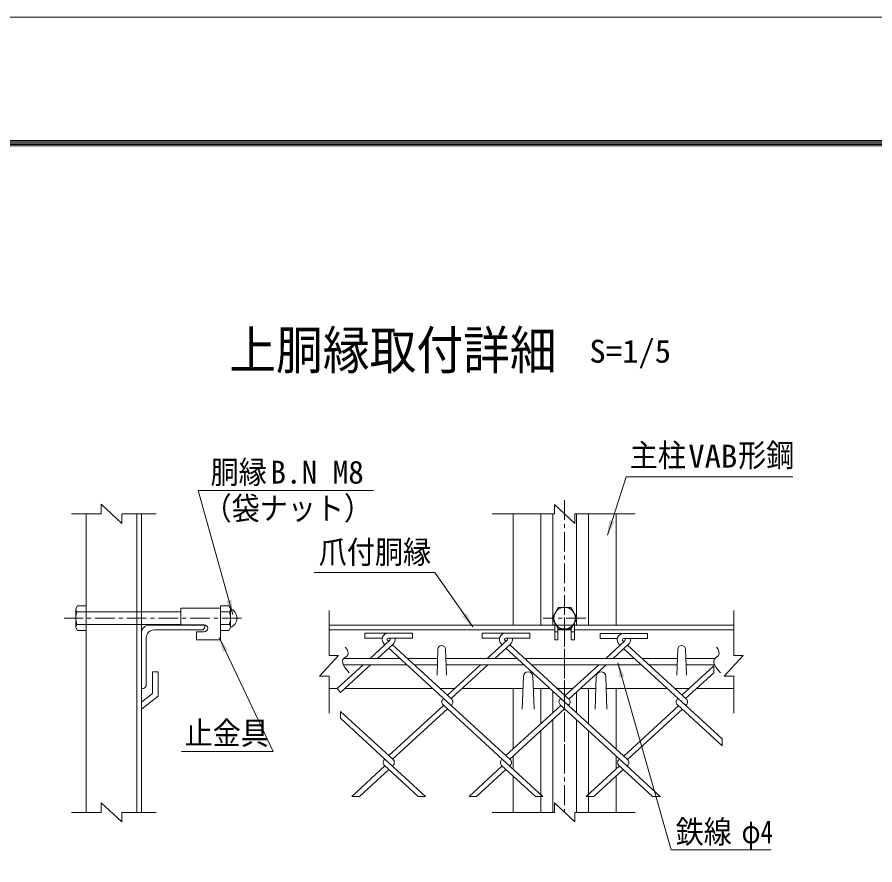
# Model space of a CAD drawing. Units: millimetres, scale not verified, with parts at other scales. Extents: x -4455 to 4455, y -3150 to 3150.
# Drawn here: x 1111 to 2735, y 1545 to 3150 of the extents above; entities that cross this region are included whole.
import ezdxf
from ezdxf.enums import TextEntityAlignment as Align

# ---------------------------------------------------------------- set-up
doc = ezdxf.new("R2010")
doc.units = ezdxf.units.MM
doc.header["$LTSCALE"] = 30
doc.linetypes.add('DASHED', pattern=[7.5, 6, -1.5])
doc.linetypes.add('USER1', pattern=[2, 1.25, -0.25, 0.25, -0.25])
doc.layers.add('0-C_7詳細', color=7, linetype='Continuous', lineweight=18)
doc.layers.add('0-E_D-TTL', color=7, linetype='Continuous', lineweight=9)
doc.styles.add('ＭＳ ゴシック', font='')
doc.styles.get('ＭＳ ゴシック').set_extended_font_data('MS Gothic')

msp = doc.modelspace()

# ---------------------------------------------------------------- linework, layer by layer
at = {"layer": '0-C_7詳細', "color": 4}
for p, q in [((1270.27, 2209.78), (1270.27, 2227.78)), ((1309.04, 2191.78), (1270.27, 2227.78)), ((2167.19, 2191.73), (2128.41, 2227.73)), ((2128.41, 2209.73), (2128.41, 2227.73)), ((1270.27, 2209.78), (1213.7, 2209.78)), ((1309.04, 2209.78), (1374.31, 2209.78)), ((1309.04, 2209.78), (1309.04, 2191.78)), ((2128.41, 2209.73), (2010.61, 2209.73)), ((2167.19, 2209.73), (2281.13, 2209.73)), ((2167.19, 2209.73), (2167.19, 2191.73)), ((1701.73, 1941.42), (1701.73, 2027)), ((2468.13, 1941.42), (2468.13, 2027)), ((1719.73, 1941.42), (1683.73, 1902.65)), ((1701.73, 1941.42), (1719.73, 1941.42)), ((1701.73, 1902.65), (1683.73, 1902.65)), ((1701.73, 1902.65), (1701.73, 1832.45)), ((2468.13, 1902.65), (2450.13, 1902.65)), ((2468.13, 1902.65), (2468.13, 1832.45)), ((1270.27, 1644.55), (1270.27, 1662.55)), ((1309.04, 1626.55), (1270.27, 1662.55)), ((2167.19, 1626.55), (2128.41, 1662.55)), ((2128.41, 1644.55), (2128.41, 1662.55)), ((1270.27, 1644.55), (1213.7, 1644.55)), ((1309.04, 1644.55), (1374.31, 1644.55)), ((1309.04, 1644.55), (1309.04, 1626.55)), ((2128.41, 1644.55), (2010.61, 1644.55)), ((2167.19, 1644.55), (2281.13, 1644.55)), ((2167.19, 1644.55), (2167.19, 1626.55))]:
    msp.add_line(p, q, dxfattribs=at)
at = {"layer": '0-C_7詳細', "color": 1, "linetype": 'USER1'}
for p, q in [((2147.8, 2235.76), (2147.8, 1644.55)), ((1536.15, 2012.33), (1199.9, 2012.33)), ((2188.1, 2012.33), (2107.45, 2012.33)), ((2147.8, 2013.89), (2147.8, 1748.31))]:
    msp.add_line(p, q, dxfattribs=at)
at = {"layer": '0-C_7詳細', "lineweight": 9}
for p, q in [((1241.47, 2209.78), (1241.47, 1644.55)), ((1337.47, 2209.78), (1337.47, 1644.55)), ((1346.47, 2209.78), (1346.47, 1644.55)), ((2050.3, 2209.73), (2050.3, 1998.98)), ((2102.8, 2209.73), (2102.8, 1998.98)), ((2125.3, 2209.73), (2125.3, 1998.98)), ((2170.3, 2209.73), (2170.3, 1998.98)), ((2192.8, 2209.73), (2192.8, 1998.98)), ((2245.3, 2209.73), (2245.3, 1998.98)), ((1222.27, 2030.09), (1225.59, 2035.85)), ((1225.59, 2035.85), (1241.47, 2035.85)), ((1241.47, 1988.81), (1241.47, 2035.85)), ((1420.89, 2031.29), (1495.89, 2031.29)), ((1420.89, 2031.29), (1420.89, 1999.79)), ((1495.89, 1988.81), (1495.89, 2035.85)), ((1511.77, 2035.85), (1495.89, 2035.85)), ((1495.89, 2031.29), (1495.89, 1971.29)), ((1515.09, 2030.09), (1511.77, 2035.85)), ((1222.27, 1994.57), (1222.27, 2030.09)), ((1224.32, 2024.33), (1241.47, 2024.33)), ((1346.47, 2024.33), (1420.89, 2024.33)), ((1513.04, 2024.33), (1495.89, 2024.33)), ((1515.09, 1994.57), (1515.09, 2030.09)), ((1224.32, 2000.33), (1241.47, 2000.33)), ((1346.47, 2000.33), (1420.89, 2000.33)), ((1361.47, 1998.98), (1466.47, 1998.98)), ((1420.89, 1999.79), (1465.14, 1999.79)), ((1466.47, 1998.98), (1466.47, 1995.98)), ((1513.04, 2000.33), (1495.89, 2000.33)), ((1701.73, 1998.98), (2129.05, 1998.98)), ((2282.8, 1998.98), (2012.8, 1998.98)), ((2129.05, 2004.07), (2129.05, 1971.29)), ((2131.52, 1999.79), (2129.05, 1999.79)), ((2131.99, 1998.98), (2163.61, 1998.98)), ((2164.08, 1999.79), (2166.55, 1999.79)), ((2166.55, 2004.07), (2166.55, 1971.29)), ((2166.55, 1998.98), (2468.13, 1998.98)), ((1222.27, 1994.57), (1225.59, 1988.81)), ((1225.59, 1988.81), (1241.47, 1988.81)), ((1346.47, 1878.98), (1346.47, 1983.98)), ((1370.47, 1989.98), (1460.47, 1989.98)), ((1450.89, 1986.29), (1450.89, 1971.29)), ((1450.89, 1986.29), (1465.14, 1986.29)), ((1511.77, 1988.81), (1495.89, 1988.81)), ((1515.09, 1994.57), (1511.77, 1988.81)), ((1701.73, 1989.98), (2129.05, 1989.98)), ((2135.05, 1986.29), (2129.05, 1986.29)), ((2135.05, 1993.68), (2135.05, 1971.29)), ((2135.05, 1989.98), (2160.55, 1989.98)), ((2160.55, 1986.29), (2166.55, 1986.29)), ((2166.55, 1989.98), (2468.13, 1989.98)), ((1355.47, 1884.98), (1355.47, 1974.98)), ((1450.89, 1971.29), (1495.89, 1971.29)), ((2135.05, 1971.29), (2129.05, 1971.29)), ((1807.65, 1961.86), (1806.22, 1963.18)), ((1821.86, 1961.86), (1823.3, 1963.18)), ((1906.22, 1904.15), (1908.02, 1953.35)), ((1924.22, 1904.15), (1922.42, 1953.35)), ((2360.52, 1904.15), (2362.32, 1953.35)), ((2378.52, 1904.15), (2376.72, 1953.35)), ((1729.58, 1935.98), (1835.9, 1935.98)), ((1850.11, 1935.98), (1907.39, 1935.98)), ((1923.06, 1935.98), (2057.93, 1935.98)), ((2072.14, 1935.98), (2279.96, 1935.98)), ((2294.17, 1935.98), (2361.69, 1935.98)), ((2377.36, 1935.98), (2432.42, 1935.98)), ((1729.05, 1923.98), (1849, 1923.98)), ((1863.21, 1923.98), (1906.95, 1923.98)), ((1923.5, 1923.98), (2071.02, 1923.98)), ((2085.23, 1923.98), (2293.05, 1923.98)), ((2307.26, 1923.98), (2361.25, 1923.98)), ((2377.8, 1923.98), (2431.88, 1923.98)), ((1367.47, 1910.48), (1367.47, 1869.48)), ((1377.97, 1910.48), (1367.47, 1910.48)), ((1377.97, 1910.48), (1377.97, 1864.32)), ((2067.55, 1839.98), (2069.8, 1901.48)), ((2090.05, 1839.98), (2087.8, 1901.48)), ((2205.55, 1839.98), (2207.8, 1901.48)), ((2228.05, 1839.98), (2225.8, 1901.48)), ((1346.47, 1878.98), (1349.47, 1878.98)), ((1346.47, 1853.25), (1367.47, 1869.48)), ((1701.73, 1878.98), (1717.2, 1878.98)), ((1731.41, 1878.98), (1898.1, 1878.98)), ((1912.31, 1878.98), (1939.23, 1878.98)), ((1953.44, 1878.98), (2068.98, 1878.98)), ((2050.3, 1878.98), (2050.3, 1764.29)), ((2088.62, 1878.98), (2120.13, 1878.98)), ((2102.8, 1878.98), (2102.8, 1812.39)), ((2125.3, 1874.24), (2125.3, 1833.01)), ((2134.34, 1878.98), (2163.4, 1878.98)), ((2170.3, 1872.28), (2170.3, 1833.01)), ((2177.61, 1878.98), (2206.98, 1878.98)), ((2192.8, 1878.98), (2192.8, 1812.39)), ((2226.62, 1878.98), (2342.16, 1878.98)), ((2245.3, 1878.98), (2245.3, 1764.29)), ((2356.37, 1878.98), (2383.29, 1878.98)), ((2397.5, 1878.98), (2468.13, 1878.98)), ((1346.47, 1839.98), (1377.97, 1864.32)), ((2155.98, 1848.1), (2154.91, 1847.12)), ((2125.3, 1819.99), (2125.3, 1644.55)), ((2170.3, 1819.99), (2170.3, 1644.55)), ((2102.8, 1799.37), (2102.8, 1678.39)), ((2192.8, 1799.37), (2192.8, 1678.39)), ((2050.3, 1751.26), (2050.3, 1726.5)), ((2245.3, 1751.26), (2245.3, 1726.5)), ((2050.3, 1713.48), (2050.3, 1644.55)), ((2245.3, 1713.48), (2245.3, 1644.55)), ((2102.8, 1676.37), (2102.8, 1644.55)), ((2192.8, 1676.37), (2192.8, 1644.55))]:
    msp.add_line(p, q, dxfattribs=at)
at = {"layer": '0-C_7詳細', "color": 3, "linetype": 'DASHED'}
for p, q in [((1241.47, 2024.33), (1346.47, 2024.33)), ((1241.47, 2000.33), (1346.47, 2000.33))]:
    msp.add_line(p, q, dxfattribs=at)
at = {"layer": '0-C_7詳細', "color": 3}
for p, q in [((1769.76, 1984.03), (1769.76, 1974.43)), ((1815.19, 1984.03), (1769.76, 1984.03)), ((1814.32, 1984.03), (1859.76, 1984.03)), ((1859.76, 1984.03), (1859.76, 1974.43)), ((2037.22, 1984.03), (1991.79, 1984.03)), ((1991.79, 1984.03), (1991.79, 1974.43)), ((2036.35, 1984.03), (2081.79, 1984.03)), ((2081.79, 1984.03), (2081.79, 1974.43)), ((2214.89, 1983.05), (2214.89, 1973.45)), ((2260.32, 1983.05), (2214.89, 1983.05)), ((2259.45, 1983.05), (2304.89, 1983.05)), ((2304.89, 1983.05), (2304.89, 1973.45)), ((1802.57, 1974.43), (1769.76, 1974.43)), ((1816.82, 1970.26), (1779.41, 1935.98)), ((1814.76, 1968.37), (1812.7, 1970.26)), ((1814.32, 1974.43), (1859.76, 1974.43)), ((1815.19, 1974.43), (1814.32, 1974.43)), ((1814.76, 1968.37), (1816.82, 1970.26)), ((2024.59, 1974.43), (1991.79, 1974.43)), ((2038.84, 1970.26), (2001.44, 1935.98)), ((2036.79, 1968.37), (2034.73, 1970.26)), ((2036.35, 1974.43), (2081.79, 1974.43)), ((2037.22, 1974.43), (2036.35, 1974.43)), ((2247.69, 1973.45), (2214.89, 1973.45)), ((2261.94, 1969.28), (2225.61, 1935.98)), ((2259.89, 1967.39), (2257.83, 1969.28)), ((2259.45, 1973.45), (2304.89, 1973.45)), ((2260.32, 1973.45), (2259.45, 1973.45)), ((1823.3, 1963.18), (1793.62, 1935.98)), ((1932.88, 1847.12), (1814.76, 1955.35)), ((1933.95, 1859.16), (1821.86, 1961.86)), ((2045.33, 1963.18), (2015.65, 1935.98)), ((2029.68, 1961.86), (2028.24, 1963.18)), ((2154.91, 1847.12), (2036.79, 1955.35)), ((2155.98, 1859.16), (2043.89, 1961.86)), ((2268.43, 1962.2), (2239.82, 1935.98)), ((2252.78, 1960.88), (2251.34, 1962.2)), ((2378, 1846.14), (2259.89, 1954.37)), ((2379.08, 1858.18), (2266.99, 1960.88)), ((1766.31, 1923.98), (1717.2, 1878.98)), ((1988.34, 1923.98), (1925.77, 1866.65)), ((2002.55, 1923.98), (1932.88, 1860.14)), ((2212.51, 1923.98), (2148.87, 1865.67)), ((2226.72, 1923.98), (2155.98, 1859.16)), ((2430.17, 1921.94), (2369.83, 1866.65)), ((2430.17, 1921.94), (2430.17, 1908.92)), ((2430.17, 1908.92), (2376.93, 1860.14)), ((1918.67, 1860.14), (1917.6, 1859.16)), ((1918.67, 1860.14), (1917.6, 1859.16)), ((2044.96, 1744.41), (1918.67, 1860.14)), ((1933.95, 1859.16), (1925.77, 1866.65)), ((2140.7, 1860.14), (2139.63, 1859.16)), ((2140.7, 1860.14), (2139.63, 1859.16)), ((2266.99, 1744.41), (2140.7, 1860.14)), ((2362.72, 1860.14), (2361.65, 1859.16)), ((2362.72, 1860.14), (2361.65, 1859.16)), ((2446.29, 1783.56), (2362.72, 1860.14)), ((1822.93, 1744.41), (1723.31, 1835.7)), ((1723.31, 1822.68), (1723.31, 1835.7)), ((1918.67, 1847.12), (1814.76, 1751.9)), ((1925.77, 1840.61), (1821.86, 1745.39)), ((2029.68, 1745.39), (1917.6, 1848.1)), ((1933.95, 1848.1), (1932.88, 1847.12)), ((2140.7, 1847.12), (2036.79, 1751.9)), ((2147.8, 1840.61), (2043.89, 1745.39)), ((2265.92, 1732.37), (2139.63, 1848.1)), ((2363.79, 1846.14), (2259.89, 1750.92)), ((2370.9, 1839.63), (2266.99, 1744.41)), ((2369.83, 1840.61), (2361.65, 1848.1)), ((2446.29, 1770.54), (2361.65, 1848.1)), ((2378, 1848.1), (2376.93, 1847.12)), ((2378, 1848.1), (2376.93, 1847.12)), ((1807.65, 1745.39), (1723.31, 1822.68)), ((2446.29, 1783.56), (2446.29, 1770.54)), ((1807.65, 1745.39), (1806.58, 1744.41)), ((1807.65, 1745.39), (1806.58, 1744.41)), ((1884.66, 1674.83), (1807.65, 1745.39)), ((1822.93, 1744.41), (1814.76, 1751.9)), ((2029.68, 1745.39), (2028.61, 1744.41)), ((2029.68, 1745.39), (2028.61, 1744.41)), ((2106.69, 1674.83), (2029.68, 1745.39)), ((2044.96, 1744.41), (2036.79, 1751.9)), ((2251.71, 1745.39), (2250.64, 1744.41)), ((2251.71, 1745.39), (2250.64, 1744.41)), ((1807.65, 1732.37), (1744.86, 1674.83)), ((1814.76, 1725.86), (1759.07, 1674.83)), ((1870.45, 1674.83), (1806.58, 1733.35)), ((1822.93, 1733.35), (1821.86, 1732.37)), ((2029.68, 1732.37), (1966.88, 1674.83)), ((2036.79, 1725.86), (1981.09, 1674.83)), ((2092.48, 1674.83), (2028.61, 1733.35)), ((2044.96, 1733.35), (2043.89, 1732.37)), ((2251.71, 1732.37), (2188.91, 1674.83)), ((2258.81, 1725.86), (2203.12, 1674.83)), ((2314.51, 1674.83), (2250.64, 1733.35)), ((2258.81, 1725.86), (2250.64, 1733.35)), ((2266.99, 1733.35), (2265.92, 1732.37)), ((2266.99, 1733.35), (2265.92, 1732.37)), ((2328.72, 1674.83), (2265.92, 1732.37)), ((1759.07, 1674.83), (1744.86, 1674.83)), ((1884.66, 1674.83), (1870.45, 1674.83)), ((1981.09, 1674.83), (1966.88, 1674.83)), ((2106.69, 1674.83), (2092.48, 1674.83)), ((2203.12, 1674.83), (2188.91, 1674.83)), ((2328.72, 1674.83), (2314.51, 1674.83))]:
    msp.add_line(p, q, dxfattribs=at)
at = {"layer": '0-C_7詳細', "lineweight": 9}
for points in [[(2580.05, 2280.07), (2264.51, 2280.07), (2228.89, 2169.58)], [(1786, 2253.79), (1453.76, 2253.79), (1519.23, 2019.04)], [(1673.49, 2098.61), (1902.24, 2098.61), (1973.78, 1995.56)], [(2160.55, 1993.68), (2160.55, 1971.29), (2166.55, 1971.29)], [(1422.01, 1759.54), (1595.59, 1759.54), (1493.55, 1975.69)], [(2538.99, 1573.58), (2349.92, 1573.58), (2248.88, 1927.38)]]:
    msp.add_lwpolyline(points, dxfattribs=at)
at = {"layer": '0-C_7詳細', "color": 3}
msp.add_lwpolyline([(2124.28, 2012.33), (2136.04, 2032.7), (2159.56, 2032.7), (2171.32, 2012.33), (2159.56, 1991.96), (2136.04, 1991.96)], close=True, dxfattribs=at)
at = {"layer": '0-C_7詳細', "color": 4}
for points in [[(1732.78, 1957.25), (1733.09, 1956.86), (1735.76, 1952.66), (1737.32, 1948.91), (1737.79, 1945.59), (1737.17, 1942.72), (1735.45, 1940.28), (1732.63, 1938.3), (1729.8, 1936.29), (1728.05, 1933.81), (1727.37, 1930.85), (1727.76, 1927.42), (1729.22, 1923.51), (1731.76, 1919.13), (1735.38, 1914.27), (1740.07, 1908.94)], [(2435.62, 1957.25), (2435.93, 1956.86), (2438.59, 1952.66), (2440.16, 1948.91), (2440.63, 1945.59), (2440, 1942.72), (2438.28, 1940.28), (2435.46, 1938.3), (2432.64, 1936.29), (2430.88, 1933.81), (2430.2, 1930.85), (2430.59, 1927.42), (2432.06, 1923.51), (2434.6, 1919.13), (2438.21, 1914.27), (2442.9, 1908.94)], [(2468.13, 1941.42), (2486.13, 1941.42), (2450.13, 1902.65)]]:
    msp.add_lwpolyline(points, dxfattribs=at)
at = {"layer": '0-C_7詳細', "color": 3}
msp.add_lwpolyline([(1780.52, 1923.98), (1723.31, 1871.55), (1717.2, 1878.98)], dxfattribs=at)
msp.add_circle((2147.8, 2012.33), 20.4, dxfattribs=at)
at = {"layer": '0-C_7詳細', "lineweight": 9}
for centre, radius, start, end in [((1231.35, 2030.09), 9.09, 180, 219.3382), ((1258.27, 2012.33), 36, 160.52878, 199.47122), ((1479.09, 2012.33), 36, 340.52878, 19.47122), ((1506.01, 2030.09), 9.09, 320.6618, 0), ((1508.27, 2012.33), 19.02, 291.00774, 68.99226), ((1231.35, 1994.57), 9.09, 140.6618, 180), ((1361.47, 1983.98), 15, 90, 180), ((1465.14, 1993.04), 6.75, 270, 90), ((1506.01, 1994.57), 9.09, 0, 39.3382), ((1370.47, 1974.98), 15, 90, 180), ((1460.47, 1995.98), 6, 270, 0), ((1915.22, 1953.35), 7.2, 0, 180), ((2369.52, 1953.35), 7.2, 0, 180), ((2078.8, 1901.48), 9, 0, 180), ((2216.8, 1901.48), 9, 0, 180), ((1349.47, 1884.98), 6, 270, 0)]:
    msp.add_arc(centre, radius, start, end, dxfattribs=at)
at = {"layer": '0-C_7詳細', "color": 3}
for centre, radius, start, end in [((1814.32, 1972.03), 12, 90, 227.5), ((2036.35, 1972.03), 12, 90, 227.5), ((2259.45, 1971.05), 12, 90, 227.5), ((1814.32, 1972.03), 2.4, 90, 227.5), ((1815.19, 1972.03), 2.4, 312.5, 90), ((1815.19, 1972.03), 12, 312.5, 11.53696), ((2036.35, 1972.03), 2.4, 90, 227.5), ((2037.22, 1972.03), 2.4, 312.5, 90), ((2037.22, 1972.03), 12, 312.5, 11.53696), ((2259.45, 1971.05), 2.4, 90, 227.5), ((2260.32, 1971.05), 2.4, 312.5, 90), ((2260.32, 1971.05), 12, 312.5, 11.53696), ((1922.66, 1853.63), 7.5, 132.5, 227.5), ((1928.88, 1853.63), 7.5, 312.5, 47.5), ((2144.69, 1853.63), 7.5, 132.5, 227.5), ((2150.91, 1853.63), 7.5, 312.5, 47.5), ((2366.72, 1853.63), 7.5, 132.5, 227.5), ((2372.94, 1853.63), 7.5, 312.5, 47.5), ((1811.65, 1738.88), 7.5, 132.5, 227.5), ((1817.87, 1738.88), 7.5, 312.5, 47.5), ((2033.68, 1738.88), 7.5, 132.5, 227.5), ((2039.9, 1738.88), 7.5, 312.5, 47.5), ((2255.71, 1738.88), 7.5, 132.5, 227.5), ((2261.92, 1738.88), 7.5, 312.5, 47.5)]:
    msp.add_arc(centre, radius, start, end, dxfattribs=at)
at = {"layer": '0-C_7詳細'}
for points in [[(2228.28, 2167.68), (2232.52, 2197.83), (2242.44, 2194.63)], [(1519.77, 2017.12), (1506.69, 2044.61), (1516.73, 2047.41)], [(1974.92, 1993.92), (1953.53, 2015.59), (1962.09, 2021.53)], [(1492.7, 1977.5), (1510.21, 1952.59), (1500.79, 1948.15)], [(2248.33, 1929.31), (2261.57, 1901.89), (2251.56, 1899.03)]]:
    msp.add_solid(points, dxfattribs=at)
at = {"layer": '0-E_D-TTL', "color": 2, "lineweight": 18}
msp.add_lwpolyline([(-4454.85, 3150.21), (4454.85, 3150.21), (4454.85, -3150.21), (-4454.85, -3150.21)], close=True, dxfattribs=at)
at = {"layer": '0-E_D-TTL'}
for points in [[(-4168.47, 2916.87), (4168.47, 2916.87), (4168.47, -2916.87), (-4168.47, -2916.87)], [(-4165.81, 2914.21), (4165.81, 2914.21), (4165.81, -2914.21), (-4165.81, -2914.21)], [(-4163.16, 2911.56), (4163.16, 2911.56), (4163.16, -2911.56), (-4163.16, -2911.56)], [(-4160.51, 2908.91), (4160.51, 2908.91), (4160.51, -2908.91), (-4160.51, -2908.91)], [(-4157.86, 2906.26), (4157.86, 2906.26), (4157.86, -2906.26), (-4157.86, -2906.26)]]:
    msp.add_lwpolyline(points, close=True, dxfattribs=at)

# ---------------------------------------------------------------- texts
at = {"layer": '0-C_7詳細', "style": 'ＭＳ ゴシック', "width": 0.9}
msp.add_text('上胴縁取付詳細', height=72.14, dxfattribs=at).set_placement((1512.82, 2462.1), align=Align.BOTTOM_LEFT)
at = {"layer": '0-C_7詳細', "color": 3, "style": 'ＭＳ ゴシック'}
for s, width, p in [('S=1/5', 1.05, (2194.75, 2483.05)), ('主柱', 0.9, (2271.24, 2285.99)), ('VAB', 1.05, (2382.04, 2284.27)), ('形鋼', 0.9, (2476.5, 2285.99)), ('胴縁', 0.9, (1477.27, 2254.02)), ('（袋ナット）', 0.9, (1464.05, 2185.64)), ('爪付胴縁', 0.9, (1682.21, 2102.76)), ('止金具', 0.9, (1428.23, 1759.91)), ('鉄線', 0.9, (2358.06, 1573.08)), ('φ4', 0.8, (2482.98, 1573.08))]:
    msp.add_text(s, height=43.33, dxfattribs=dict(at, width=width)).set_placement(p, align=Align.BOTTOM_LEFT)
msp.add_text('B.N M8', height=43.33, dxfattribs=at).set_placement((1590.72, 2254.02), align=Align.BOTTOM_LEFT)

doc.saveas('drawing.dxf')
